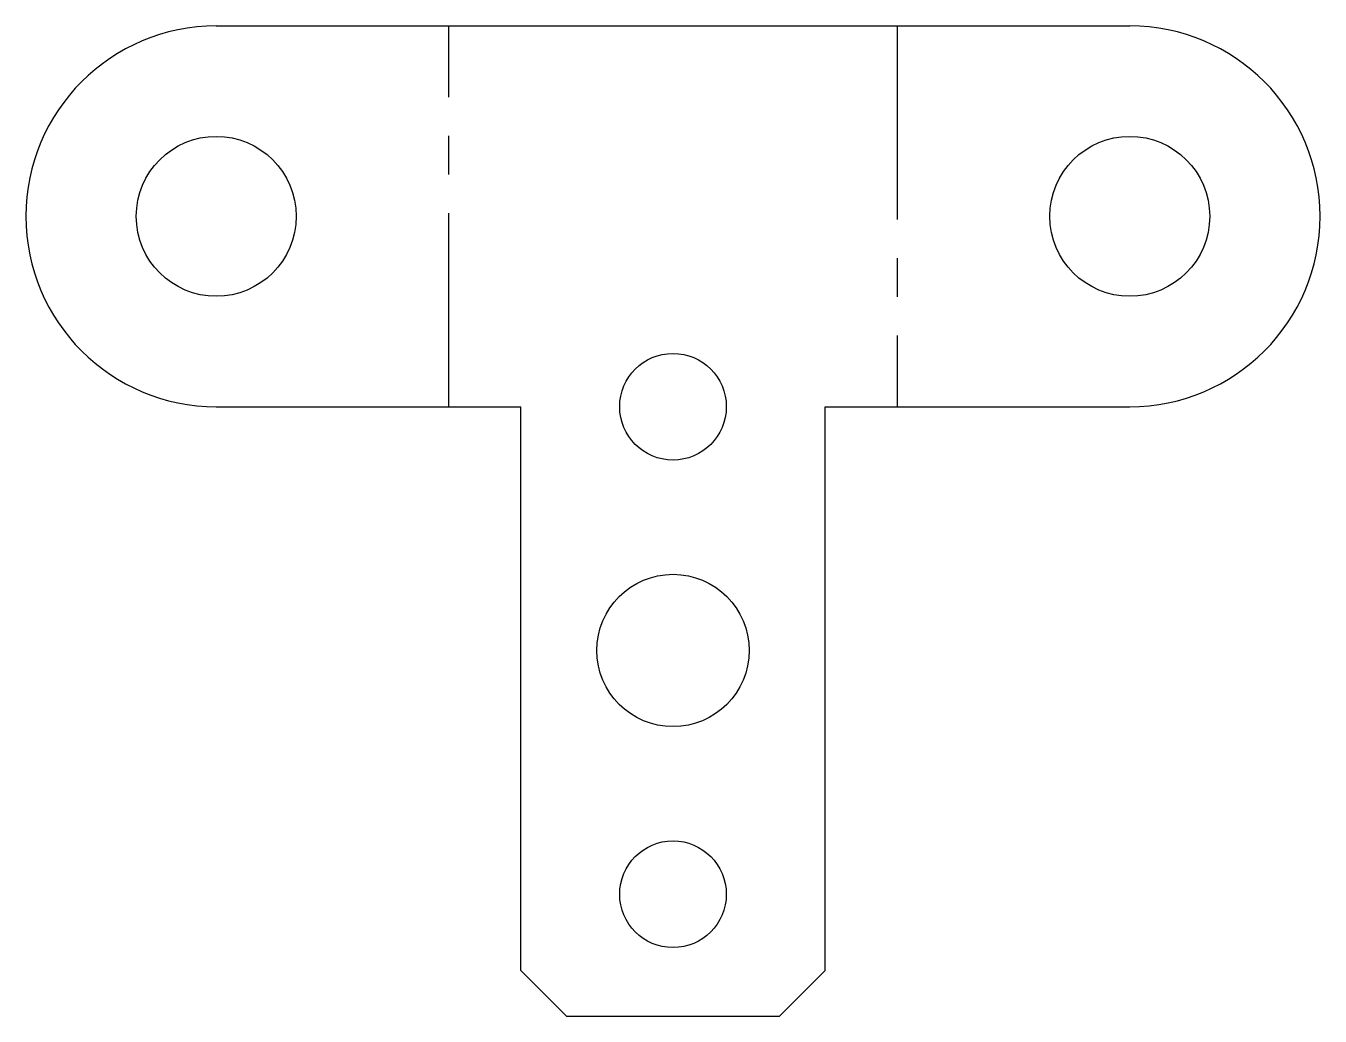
# Model space of a CAD drawing. Header units: millimetres. Extents: x -42.5 to 42.5, y -35 to 30.
import ezdxf

# ---------------------------------------------------------------- set-up
doc = ezdxf.new("R2010")
doc.units = ezdxf.units.MM
doc.linetypes.add('CENTERX2', pattern=[20.32, 12.7, -2.54, 2.54, -2.54])

msp = doc.modelspace()

# ---------------------------------------------------------------- linework, layer by layer
at = {"color": 7, "linetype": 'Continuous', "lineweight": 25}
for p, q in [((-30, 30), (30, 30)), ((-30, 5), (-10, 5)), ((-10, -32), (-10, 5)), ((10, 5), (30, 5)), ((10, -32), (10, 5)), ((-10, -32), (-7, -35)), ((7, -35), (10, -32)), ((-7, -35), (7, -35))]:
    msp.add_line(p, q, dxfattribs=at)
at = {"color": 7, "linetype": 'CENTERX2'}
for p, q in [((-14.712, 5), (-14.712, 30)), ((14.712, 30), (14.712, 5))]:
    msp.add_line(p, q, dxfattribs=at)
at = {"color": 7, "linetype": 'Continuous', "lineweight": 25}
for centre, radius in [((-30, 17.5), 5.25), ((30, 17.5), 5.25), ((0, 5), 3.5), ((0, -11), 5), ((0, -27), 3.5)]:
    msp.add_circle(centre, radius, dxfattribs=at)
for centre, start, end in [((-30, 17.5), 90, 270), ((30, 17.5), 270, 90)]:
    msp.add_arc(centre, 12.5, start, end, dxfattribs=at)

doc.saveas('drawing.dxf')
